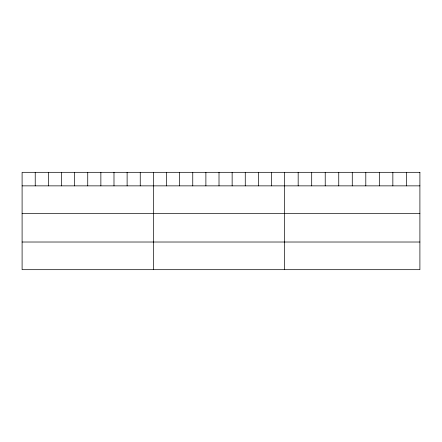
<?xml version="1.0" encoding="UTF-8"?>
<svg xmlns="http://www.w3.org/2000/svg" width="442" height="442" viewBox="0 0 442 442"><rect width="100%" height="100%" fill="white"/><g stroke="black" fill="none" stroke-linecap="round" stroke-linejoin="round"><path stroke-width="0.66" d="M22.1 185.861L419.9 185.861M22.1 213.519L419.9 213.519M22.1 242.017L419.9 242.017M406.375 172.319L406.375 185.861M392.85 172.319L392.85 185.861M379.324 172.319L379.324 185.861M365.799 172.319L365.799 185.861M352.274 172.319L352.274 185.861M338.749 172.319L338.749 185.861M325.224 172.319L325.224 185.861M311.698 172.319L311.698 185.861M298.173 172.319L298.173 185.861M284.648 172.319L284.648 269.681M271.521 172.319L271.521 185.861M258.393 172.319L258.393 185.861M245.266 172.319L245.266 185.861M232.138 172.319L232.138 185.861M219.011 172.319L219.011 185.861M205.884 172.319L205.884 185.861M192.756 172.319L192.756 185.861M179.629 172.319L179.629 185.861M166.501 172.319L166.501 185.861M153.374 172.319L153.374 269.681M140.247 172.319L140.247 185.861M127.119 172.319L127.119 185.861M113.992 172.319L113.992 185.861M100.864 172.319L100.864 185.861M87.737 172.319L87.737 185.861M74.61 172.319L74.61 185.861M61.482 172.319L61.482 185.861M48.355 172.319L48.355 185.861M35.227 172.319L35.227 185.861M419.9 172.319L22.1 172.319L22.1 269.681L419.9 269.681L419.9 172.319"/></g></svg>
